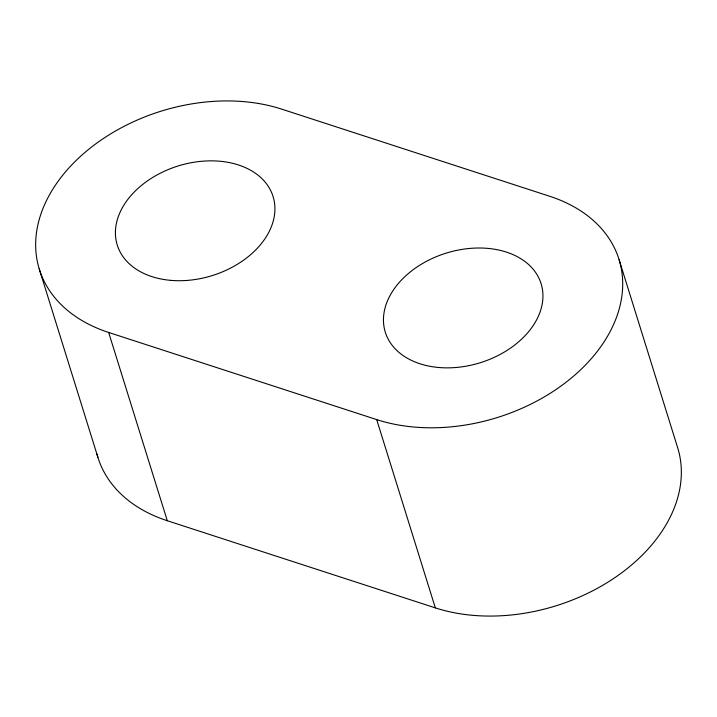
<?xml version="1.0" encoding="UTF-8"?>
<svg xmlns="http://www.w3.org/2000/svg" width="717" height="717" viewBox="0 0 717 717"><rect width="100%" height="100%" fill="white"/><g stroke="black" fill="none" stroke-linecap="round" stroke-linejoin="round"><path stroke-width="1.08" d="M108.652 332.455L376.685 419.597A163.198 114.792 -17.3 0 0 597.207 351.5A163.198 114.792 -17.3 0 0 549.697 196.27L281.673 109.127A163.198 114.792 -17.3 0 0 61.151 177.216A163.198 114.792 -17.3 0 0 108.652 332.455L167.303 520.73L435.327 607.873A163.198 114.792 -17.3 0 0 612.542 579.202A163.198 114.792 -17.3 0 0 677.771 448.062L619.13 259.787M376.685 419.597L435.327 607.873M39.229 268.938L97.871 457.213M167.303 520.73A163.198 114.792 -17.3 0 1 96.965 454.031M438.759 367.498A81.595 57.396 -17.3 0 0 541.156 283.86A81.595 57.396 -17.3 0 0 409.667 272.442A81.595 57.396 -17.3 0 0 438.759 367.498M170.727 280.356A81.595 57.396 -17.3 0 0 273.132 196.718A81.595 57.396 -17.3 0 0 141.634 185.291A81.595 57.396 -17.3 0 0 170.727 280.356"/></g></svg>
